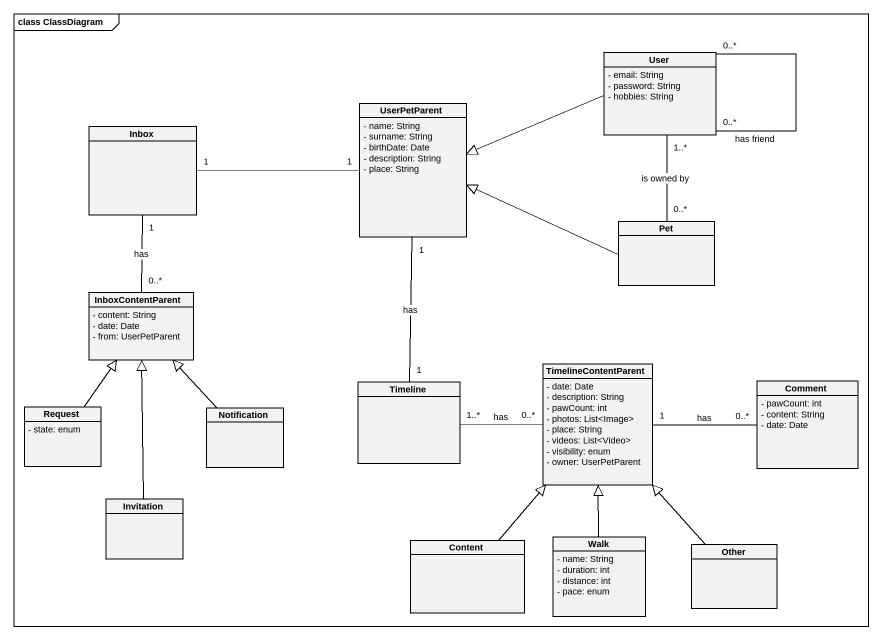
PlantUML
@startuml
mainframe class ClassDiagram
hide circle
hide empty members
skinparam classAttributeIconSize 0
class User {
  - email: String
  - password: String
  - hobbies: String
}
class UserPetParent {
  - name: String
  - surname: String
  - birthDate: Date
  - description: String
  - place: String
}
class Inbox
class Pet
class InboxContentParent {
  - content: String
  - date: Date
  - from: UserPetParent
}
class TimelineContentParent {
  - date: Date
  - description: String
  - pawCount: int
  - photos: List<Image>
  - place: String
  - videos: List<Video>
  - visibility: enum
  - owner: UserPetParent
}
class Request {
  - state: enum
}
class Notification
class Timeline
class Comment {
  - pawCount: int
  - content: String
  - date: Date
}
class Invitation
class Content
class Walk {
  - name: String
  - duration: int
  - distance: int
  - pace: enum
}
class Other
User "0..*" -- "0..*" User : has friend
User -left-|> UserPetParent
User "1..*" -- "0..*" Pet : is owned by
Inbox "1" -right- "1" UserPetParent
Inbox "1" -- "0..*" InboxContentParent : has
Pet -left-|> UserPetParent
TimelineContentParent "1" -right- "0..*" Comment : has
Request -up-|> InboxContentParent
Notification -up-|> InboxContentParent
Timeline "1" -up- "1" UserPetParent : has
Timeline "1..*" -right- "0..*" TimelineContentParent : has
Invitation -up-|> InboxContentParent
Content -up-|> TimelineContentParent
Walk -up-|> TimelineContentParent
Other -up-|> TimelineContentParent
@enduml
